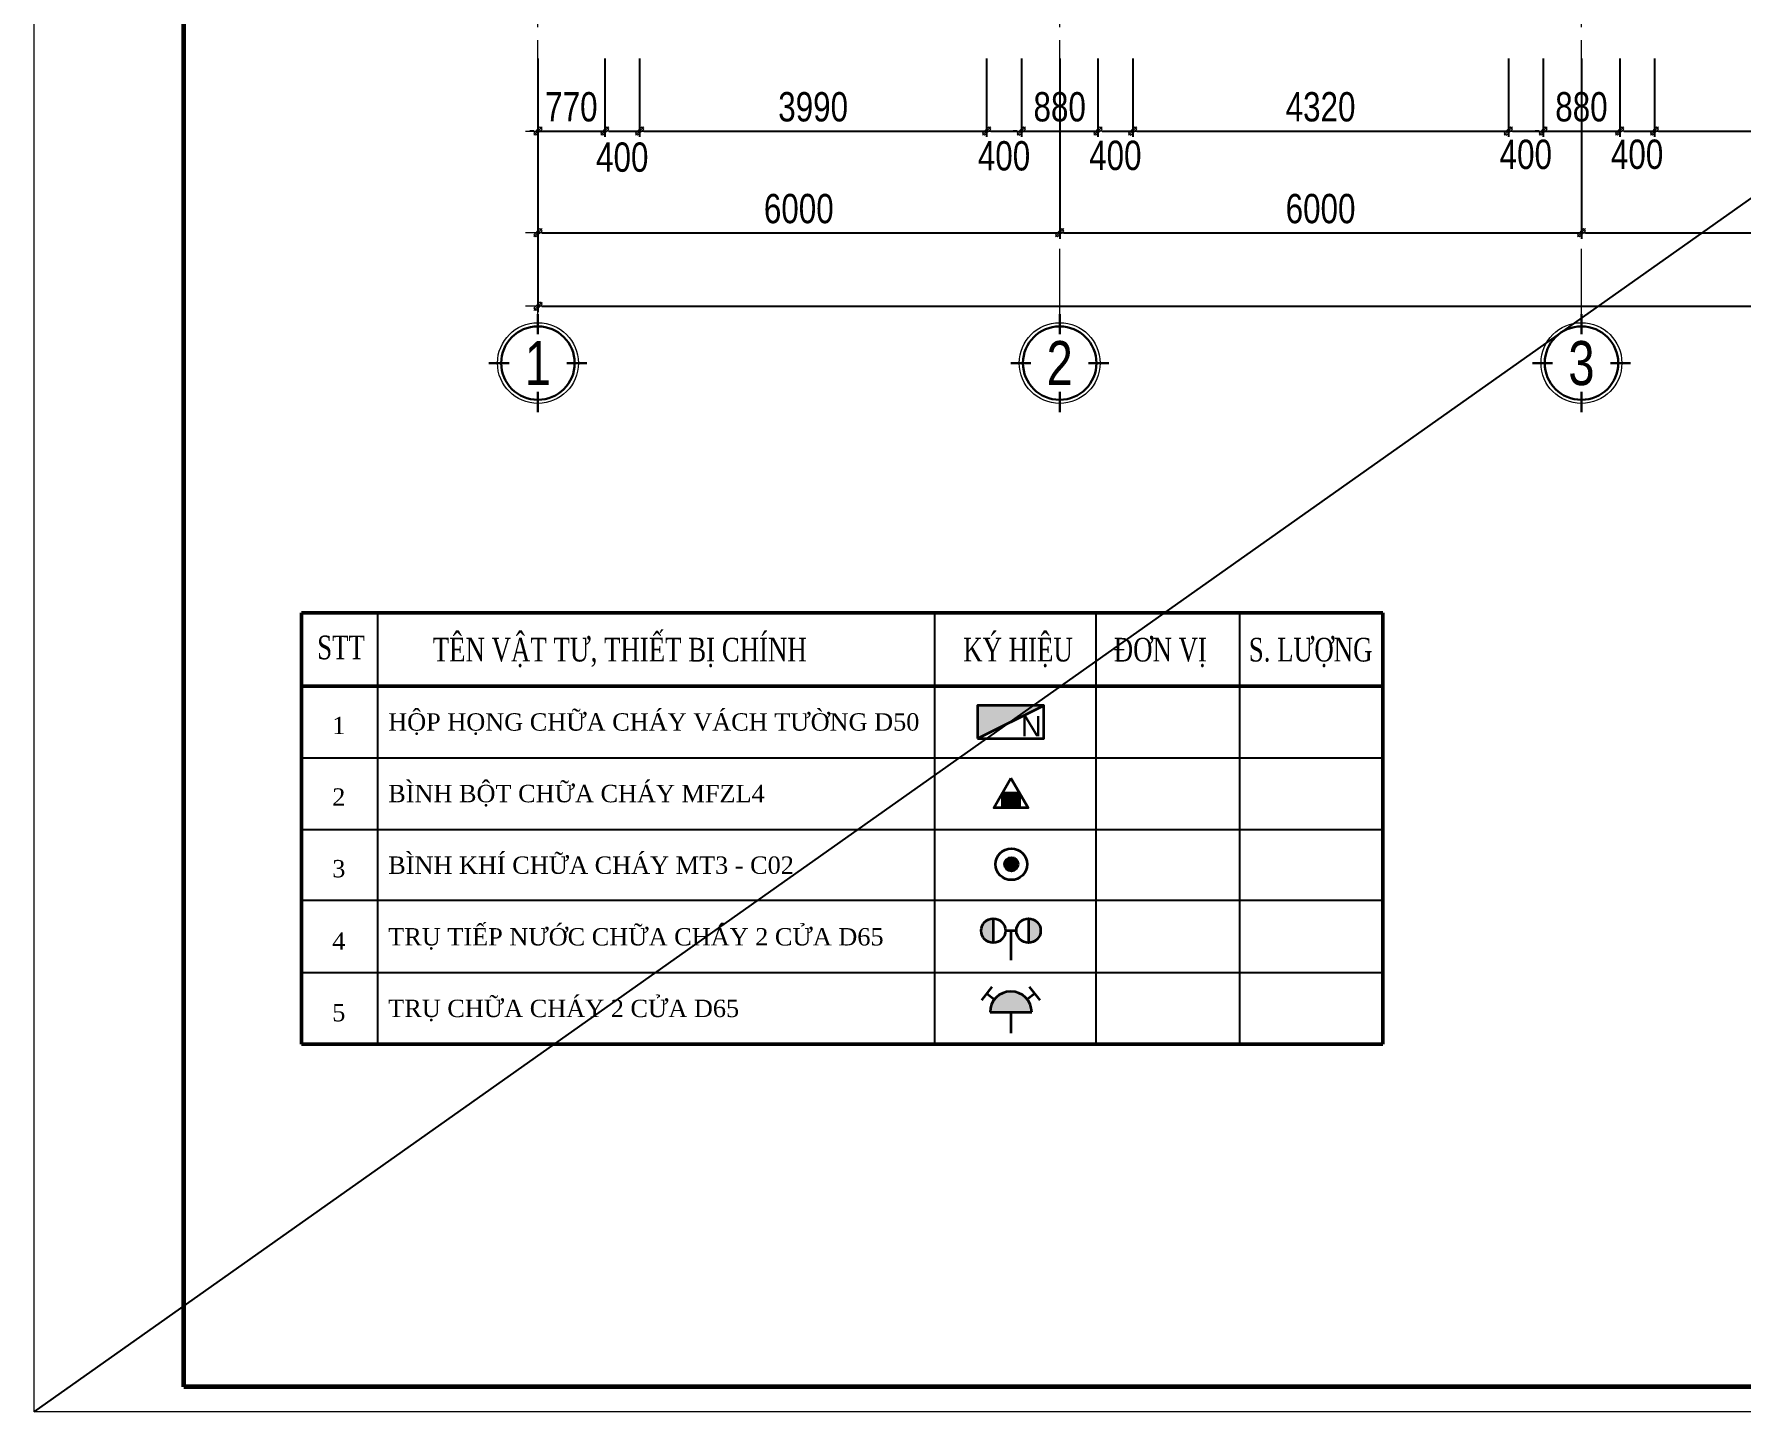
# Model space of a CAD drawing. Header units: millimetres. Extents: x 1109421 to 1726579, y -247837 to 144927.
# Drawn here: x 1540559 to 1560185, y -148405 to -132556 of the extents above; entities that cross this region are included whole.
import ezdxf
from ezdxf.enums import TextEntityAlignment as Align

# ---------------------------------------------------------------- set-up
doc = ezdxf.new("R2010")
doc.units = ezdxf.units.MM
doc.header["$LTSCALE"] = 600
doc.header["$MEASUREMENT"] = 0
doc.set_wipeout_variables(frame=1)
doc.linetypes.add('CENTER', pattern=[2, 1.25, -0.25, 0.25, -0.25])
doc.layers.get('0').update_dxf_attribs({"lineweight": 0})
doc.layers.get('Defpoints').update_dxf_attribs({"lineweight": 0})
doc.layers.add('3', color=3, linetype='Continuous')
doc.layers.add('MANHHON', color=8, linetype='Continuous')
for name, color, linetype, lineweight in [('dam', 6, 'Continuous', 50), ('dim', 144, 'Continuous', 13), ('Khungten_LCDI', 7, 'Continuous', 25), ('LC ISO', 153, 'Continuous', 13), ('LC Text1', 3, 'Continuous', 20), ('PCCC - CHUACHAY - THIETBI', 1, 'Continuous', 35), ('PCCC-CHUACHAY-THIETBI', 1, 'Continuous', 35), ('text', 1, 'Continuous', 20), ('truc', 76, 'CENTER', 9)]:
    doc.layers.add(name, color=color, linetype=linetype, lineweight=lineweight)
doc.layers.add('KCS_Plotter', color=11, linetype='Continuous', plot=False)
doc.styles.add('chu theo TCVN', font='arial.ttf')
doc.styles.add('EG 1', font='VHAVANB.TTF')
doc.styles.add('HOATBIF', font='hoatbif.shx', dxfattribs={"width": 0.8})
doc.styles.add('Khungten', font='VHAVAN.TTF', dxfattribs={"width": 0.9, "height": 5000})
doc.styles.add('Tahoma', font='tahoma.ttf')
doc.styles.add('Title', font='VHBLACK.TTF')
doc.styles.add('tm', font='vntimeh.shx', dxfattribs={"bigfont": 'spec_bar.shx'})
doc.styles.add('VnTimeH', font='VHTIME.TTF')
doc.dimstyles.new('1-135', dxfattribs={"dimscale": 135, "dimtxt": 2.5, "dimasz": 0.35, "dimexe": 0.5, "dimexo": 0, "dimgap": 0.8, "dimtad": 1, "dimdec": 0, "dimzin": 0, "dimdsep": 46, "dimtxsty": 'HOATBIF', "dimblk1": 'DOT', "dimblk2": 'DOT', "dimsah": 1, "dimcen": -1, "dimdle": 1, "dimclrd": 256, "dimclre": 256, "dimclrt": 4, "dimadec": 3, "dimazin": 2, "dimtfac": 0.333333, "dimtdec": 0, "dimtix": 1, "dimtmove": 2, "dimatfit": 3, "dimldrblk": 'DOT', "dimfxl": 1, "dimtvp": 0.833333, "dimtolj": 1, "dimtzin": 0, "dimarcsym": 0})

# ---------------------------------------------------------------- blocks, each defined once
blk = doc.blocks.new('HOP CUU HOA')
at = {"layer": 'PCCC-CHUACHAY-THIETBI'}
blk.add_hatch(color=256, dxfattribs=at).paths.add_polyline_path([(8, 4), (0, 4), (0, 0)])
blk.add_line((0, 0), (8, 4), dxfattribs=at)
blk.add_lwpolyline([(0, 0), (8, 0), (8, 4), (0, 4)], close=True, dxfattribs=at)
blk = doc.blocks.new('A$C89cbd75a')
blk.add_wipeout([(0, 764), (0, 0), (1527, 0), (1527, 764)])
at = {"layer": 'PCCC - CHUACHAY - THIETBI', "style": 'chu theo TCVN'}
blk.add_text('N', height=469, rotation=180, dxfattribs=at).set_placement((524, 715))
at = {"layer": 'PCCC - CHUACHAY - THIETBI', "xscale": 190.9090906381607, "yscale": 190.9090909175575, "zscale": 190.9090909090909, "rotation": 180}
blk.add_blockref('HOP CUU HOA', (1527, 764), dxfattribs=at)
blk = doc.blocks.new('BINH BOT')
at = {"layer": 'PCCC-CHUACHAY-THIETBI'}
blk.add_hatch(color=256, dxfattribs=at).paths.add_polyline_path([(-1.22, 2.12), (-1.22, 0), (1.22, 0), (1.22, 2.12)])
for p, q in [((1.22, 2.12), (-1.22, 2.12)), ((-1.22, 2.12), (-1.22, 0)), ((1.22, 2.12), (1.22, 0))]:
    blk.add_line(p, q, dxfattribs=at)
blk.add_lwpolyline([(0, 4.24), (-2.45, 0), (2.45, 0)], close=True, dxfattribs=at)
blk = doc.blocks.new('Binh cau tu no 6kg')
at = {"layer": 'PCCC-CHUACHAY-THIETBI'}
h = blk.add_hatch(color=256, dxfattribs=at)
h.dxf.hatch_style = 1
edge = h.paths.add_edge_path()
edge.add_arc((52758, -194372), 165, 0, 360)
for radius in [384, 165]:
    blk.add_circle((52758, -194372), radius, dxfattribs=at)
blk = doc.blocks.new('Tru chua chay')
at = {"layer": 'PCCC - CHUACHAY - THIETBI'}
for points in [[(50829, -204786, 0.414214), (50412, -205203, 0.414214), (50829, -205620)], [(52042, -204786, -0.414214), (52459, -205203, -0.414214), (52042, -205620)]]:
    blk.add_hatch(color=256, dxfattribs=at).paths.add_polyline_path(points)
for p, q in [((50829, -204786), (50829, -205620)), ((52042, -204786), (52042, -205620)), ((51246, -205203), (51625, -205203)), ((51435, -205203), (51435, -206224))]:
    blk.add_line(p, q, dxfattribs=at)
for centre in [(50829, -205203), (52042, -205203)]:
    blk.add_circle(centre, 417, dxfattribs=at)
blk = doc.blocks.new('TRU TIEP NUOC')
at = {"layer": '3'}
h = blk.add_hatch(color=1, dxfattribs=at)
h.dxf.hatch_style = 1
h.paths.add_polyline_path([(0, 2.04), (0, -2.04, 1)])
at = {"layer": 'PCCC-CHUACHAY-THIETBI'}
for p, q in [((0, 2.04), (0, -2.04)), ((1.18, 2.85), (2.49, 1.83)), ((1.84, 2.34), (1.26, 1.6)), ((0, 0), (-2.04, 0)), ((1.84, -2.34), (1.26, -1.6)), ((1.18, -2.85), (2.49, -1.83))]:
    blk.add_line(p, q, dxfattribs=at)
blk.add_arc((0, 0), 2.04, 270, 90, dxfattribs=at)
blk = doc.blocks.new('A$Cb3b0a436')
at = {"layer": 'Defpoints', "color": 0, "lineweight": 0}
blk.add_lwpolyline([(6.98, 0), (6.98, 297), (426.98, 297), (426.98, 0)], close=True, dxfattribs=at)
at = {"layer": 'Khungten_LCDI', "color": 5, "lineweight": 60}
blk.add_lwpolyline([(18.98, 2), (18.98, 295), (424.98, 295), (424.98, 2)], close=True, dxfattribs=at)
at = {"color": 7, "style": 'Khungten', "width": 0.8}
for tag, p in [('REVISION', (413.97, 41.04)), ('NGAYHT', (414.44, 32.41))]:
    blk.add_attdef(tag, text='', height=2, dxfattribs=at).set_placement(p, align=Align.CENTER)
at = {"layer": 'LC Text1', "style": 'Title', "width": 1.485915}
for tag, p, p2 in [('TENBANVE1', (388.11, 59.64), (422.38, 59.64)), ('TENBANVE2', (388.11, 52.88), (422.38, 52.88))]:
    blk.add_attdef(tag, text='', height=2.5, dxfattribs=at).set_placement(p, p2, align=Align.FIT)
at = {"layer": 'LC Text1', "style": 'Title', "width": 0.7}
blk.add_attdef('SOBANVE', text='', height=2.5, dxfattribs=at).set_placement((414.6, 9.54), align=Align.CENTER)
blk = doc.blocks.new('KyHieu TrucDinhVi')
at = {"color": 7, "lineweight": 30}
for p, q in [((0, 2.36), (0, 4)), ((-2.36, 0), (-4, 0)), ((2.36, 0), (4, 0)), ((0, -2.36), (0, -4))]:
    blk.add_line(p, q, dxfattribs=at)
blk.add_circle((0, 0), 3.3)
blk.add_circle((0, 0), 3, dxfattribs=at)
at = {"ltscale": 20, "style": 'Tahoma'}
blk.add_attdef('AA', text='', height=3, dxfattribs=at).set_placement((0, 0), align=Align.MIDDLE_CENTER)
blk = doc.blocks.new('DOT')
at = {"layer": 'dim'}
for p, q in [((-3, 0), (3, 0)), ((-1, -1), (1, 1))]:
    blk.add_line(p, q, dxfattribs=at)
blk.add_lwpolyline([(0.5, 1), (-1, -0.5), (-0.5, -1), (1, 0.5)], close=True, dxfattribs=at)
blk = doc.blocks.new('*D1560')
at = {"layer": 'Defpoints', "color": 0, "transparency": 16777216}
for p in [(1546352, -132835), (1552352, -132835), (1552352, -134841)]:
    blk.add_point(p, dxfattribs=at)
at = {"layer": 'dim', "lineweight": -2, "transparency": 16777216}
for p, q in [((1546352, -132835), (1546352, -134909)), ((1552352, -132835), (1552352, -134909)), ((1546399, -134841), (1552305, -134841))]:
    blk.add_line(p, q, dxfattribs=at)
at = {"layer": 'dim', "lineweight": -2, "transparency": 16777216, "xscale": 47.25, "yscale": 47.25, "zscale": 47.25, "rotation": 180}
blk.add_blockref('DOT', (1546352, -134841), dxfattribs=at)
at = {"layer": 'dim', "lineweight": -2, "transparency": 16777216, "xscale": 47.25, "yscale": 47.25, "zscale": 47.25}
blk.add_blockref('DOT', (1552352, -134841), dxfattribs=at)
at = {"layer": 'dim', "color": 4, "transparency": 16777216, "insert": (1549352, -134565), "char_height": 337.5, "attachment_point": 5, "style": 'HOATBIF'}
blk.add_mtext('\\A1;6000', dxfattribs=at)
blk = doc.blocks.new('_Dot')
at = {"color": 0, "linetype": 'ByBlock', "lineweight": -2}
blk.add_line((-0.5, 0), (-1, 0), dxfattribs=at)
at = {"color": 0, "linetype": 'ByBlock', "const_width": 0.5}
blk.add_lwpolyline([(-0.25, 0, 1), (0.25, 0, 1)], format="xyb", close=True, dxfattribs=at)
blk = doc.blocks.new('*D1561')
at = {"layer": 'Defpoints', "color": 0, "transparency": 16777216}
for p in [(1552352, -132835), (1558352, -132835), (1558352, -134841)]:
    blk.add_point(p, dxfattribs=at)
at = {"layer": 'dim', "lineweight": -2, "transparency": 16777216}
for p, q in [((1552352, -132835), (1552352, -134909)), ((1558352, -132835), (1558352, -134909)), ((1552399, -134841), (1558305, -134841))]:
    blk.add_line(p, q, dxfattribs=at)
at = {"layer": 'dim', "lineweight": -2, "transparency": 16777216, "xscale": 47.25, "yscale": 47.25, "zscale": 47.25, "rotation": 180}
blk.add_blockref('DOT', (1552352, -134841), dxfattribs=at)
at = {"layer": 'dim', "lineweight": -2, "transparency": 16777216, "xscale": 47.25, "yscale": 47.25, "zscale": 47.25}
blk.add_blockref('DOT', (1558352, -134841), dxfattribs=at)
at = {"layer": 'dim', "color": 4, "transparency": 16777216, "insert": (1555352, -134565), "char_height": 337.5, "attachment_point": 5, "style": 'HOATBIF'}
blk.add_mtext('\\A1;6000', dxfattribs=at)
blk = doc.blocks.new('*D1562')
at = {"layer": 'Defpoints', "color": 0, "transparency": 16777216}
for p in [(1558352, -132835), (1563072, -132835), (1563072, -134841)]:
    blk.add_point(p, dxfattribs=at)
at = {"layer": 'dim', "lineweight": -2, "transparency": 16777216}
for p, q in [((1558352, -132835), (1558352, -134909)), ((1563072, -132835), (1563072, -134909)), ((1558399, -134841), (1563025, -134841))]:
    blk.add_line(p, q, dxfattribs=at)
at = {"layer": 'dim', "lineweight": -2, "transparency": 16777216, "xscale": 47.25, "yscale": 47.25, "zscale": 47.25, "rotation": 180}
blk.add_blockref('DOT', (1558352, -134841), dxfattribs=at)
at = {"layer": 'dim', "lineweight": -2, "transparency": 16777216, "xscale": 47.25, "yscale": 47.25, "zscale": 47.25}
blk.add_blockref('DOT', (1563072, -134841), dxfattribs=at)
at = {"layer": 'dim', "color": 4, "transparency": 16777216, "insert": (1560712, -134565), "char_height": 337.5, "attachment_point": 5, "style": 'HOATBIF'}
blk.add_mtext('\\A1;4720', dxfattribs=at)
blk = doc.blocks.new('*D1570')
at = {"layer": 'Defpoints', "color": 0, "transparency": 16777216}
for p in [(1546352, -132835), (1547122, -132835), (1547122, -133671)]:
    blk.add_point(p, dxfattribs=at)
at = {"layer": 'dim', "lineweight": -2, "transparency": 16777216}
for p, q in [((1546352, -132835), (1546352, -133738)), ((1547122, -132835), (1547122, -133738)), ((1546305, -133671), (1546258, -133671)), ((1546352, -133671), (1547122, -133671)), ((1547169, -133671), (1547217, -133671))]:
    blk.add_line(p, q, dxfattribs=at)
at = {"layer": 'dim', "lineweight": -2, "transparency": 16777216, "xscale": 47.25, "yscale": 47.25, "zscale": 47.25}
blk.add_blockref('DOT', (1546352, -133671), dxfattribs=at)
at = {"layer": 'dim', "lineweight": -2, "transparency": 16777216, "xscale": 47.25, "yscale": 47.25, "zscale": 47.25, "rotation": 180}
blk.add_blockref('DOT', (1547122, -133671), dxfattribs=at)
at = {"layer": 'dim', "color": 4, "transparency": 16777216, "insert": (1546737, -133394), "char_height": 337.5, "attachment_point": 5, "style": 'HOATBIF'}
blk.add_mtext('\\A1;770', dxfattribs=at)
blk = doc.blocks.new('*D1571')
at = {"layer": 'Defpoints', "color": 0, "transparency": 16777216}
for p in [(1547122, -132835), (1547522, -132835), (1547522, -133671)]:
    blk.add_point(p, dxfattribs=at)
at = {"layer": 'dim', "lineweight": -2, "transparency": 16777216}
for p, q in [((1547122, -132835), (1547122, -133738)), ((1547522, -132835), (1547522, -133738)), ((1547169, -133671), (1547475, -133671))]:
    blk.add_line(p, q, dxfattribs=at)
at = {"layer": 'dim', "lineweight": -2, "transparency": 16777216, "xscale": 47.25, "yscale": 47.25, "zscale": 47.25, "rotation": 180}
blk.add_blockref('DOT', (1547122, -133671), dxfattribs=at)
at = {"layer": 'dim', "lineweight": -2, "transparency": 16777216, "xscale": 47.25, "yscale": 47.25, "zscale": 47.25}
blk.add_blockref('DOT', (1547522, -133671), dxfattribs=at)
at = {"layer": 'dim', "color": 4, "transparency": 16777216, "insert": (1547322, -133973), "char_height": 337.5, "attachment_point": 5, "style": 'HOATBIF'}
blk.add_mtext('\\A1;400', dxfattribs=at)
blk = doc.blocks.new('*D1572')
at = {"layer": 'Defpoints', "color": 0, "transparency": 16777216}
for p in [(1547522, -132835), (1551512, -132835), (1551512, -133671)]:
    blk.add_point(p, dxfattribs=at)
at = {"layer": 'dim', "lineweight": -2, "transparency": 16777216}
for p, q in [((1547522, -132835), (1547522, -133738)), ((1551512, -132835), (1551512, -133738)), ((1547569, -133671), (1551465, -133671))]:
    blk.add_line(p, q, dxfattribs=at)
at = {"layer": 'dim', "lineweight": -2, "transparency": 16777216, "xscale": 47.25, "yscale": 47.25, "zscale": 47.25, "rotation": 180}
blk.add_blockref('DOT', (1547522, -133671), dxfattribs=at)
at = {"layer": 'dim', "lineweight": -2, "transparency": 16777216, "xscale": 47.25, "yscale": 47.25, "zscale": 47.25}
blk.add_blockref('DOT', (1551512, -133671), dxfattribs=at)
at = {"layer": 'dim', "color": 4, "transparency": 16777216, "insert": (1549517, -133394), "char_height": 337.5, "attachment_point": 5, "style": 'HOATBIF'}
blk.add_mtext('\\A1;3990', dxfattribs=at)
blk = doc.blocks.new('*D1573')
at = {"layer": 'Defpoints', "color": 0, "transparency": 16777216}
for p in [(1551512, -132835), (1551912, -132835), (1551912, -133671)]:
    blk.add_point(p, dxfattribs=at)
at = {"layer": 'dim', "lineweight": -2, "transparency": 16777216}
for p, q in [((1551512, -132835), (1551512, -133738)), ((1551912, -132835), (1551912, -133738)), ((1551559, -133671), (1551865, -133671))]:
    blk.add_line(p, q, dxfattribs=at)
at = {"layer": 'dim', "lineweight": -2, "transparency": 16777216, "xscale": 47.25, "yscale": 47.25, "zscale": 47.25, "rotation": 180}
blk.add_blockref('DOT', (1551512, -133671), dxfattribs=at)
at = {"layer": 'dim', "lineweight": -2, "transparency": 16777216, "xscale": 47.25, "yscale": 47.25, "zscale": 47.25}
blk.add_blockref('DOT', (1551912, -133671), dxfattribs=at)
at = {"layer": 'dim', "color": 4, "transparency": 16777216, "insert": (1551712, -133958), "char_height": 337.5, "attachment_point": 5, "style": 'HOATBIF'}
blk.add_mtext('\\A1;400', dxfattribs=at)
blk = doc.blocks.new('*D1574')
at = {"layer": 'Defpoints', "color": 0, "transparency": 16777216}
for p in [(1551912, -132835), (1552792, -132835), (1552792, -133671)]:
    blk.add_point(p, dxfattribs=at)
at = {"layer": 'dim', "lineweight": -2, "transparency": 16777216}
for p, q in [((1551912, -132835), (1551912, -133738)), ((1552792, -132835), (1552792, -133738)), ((1551865, -133671), (1551818, -133671)), ((1551912, -133671), (1552792, -133671)), ((1552839, -133671), (1552887, -133671))]:
    blk.add_line(p, q, dxfattribs=at)
at = {"layer": 'dim', "lineweight": -2, "transparency": 16777216, "xscale": 47.25, "yscale": 47.25, "zscale": 47.25}
blk.add_blockref('DOT', (1551912, -133671), dxfattribs=at)
at = {"layer": 'dim', "lineweight": -2, "transparency": 16777216, "xscale": 47.25, "yscale": 47.25, "zscale": 47.25, "rotation": 180}
blk.add_blockref('DOT', (1552792, -133671), dxfattribs=at)
at = {"layer": 'dim', "color": 4, "transparency": 16777216, "insert": (1552352, -133394), "char_height": 337.5, "attachment_point": 5, "style": 'HOATBIF'}
blk.add_mtext('\\A1;880', dxfattribs=at)
blk = doc.blocks.new('*D1575')
at = {"layer": 'Defpoints', "color": 0, "transparency": 16777216}
for p in [(1552792, -132835), (1553192, -132835), (1553192, -133671)]:
    blk.add_point(p, dxfattribs=at)
at = {"layer": 'dim', "lineweight": -2, "transparency": 16777216}
for p, q in [((1552792, -132835), (1552792, -133738)), ((1553192, -132835), (1553192, -133738)), ((1552839, -133671), (1553145, -133671))]:
    blk.add_line(p, q, dxfattribs=at)
at = {"layer": 'dim', "lineweight": -2, "transparency": 16777216, "xscale": 47.25, "yscale": 47.25, "zscale": 47.25, "rotation": 180}
blk.add_blockref('DOT', (1552792, -133671), dxfattribs=at)
at = {"layer": 'dim', "lineweight": -2, "transparency": 16777216, "xscale": 47.25, "yscale": 47.25, "zscale": 47.25}
blk.add_blockref('DOT', (1553192, -133671), dxfattribs=at)
at = {"layer": 'dim', "color": 4, "transparency": 16777216, "insert": (1552992, -133953), "char_height": 337.5, "attachment_point": 5, "style": 'HOATBIF'}
blk.add_mtext('\\A1;400', dxfattribs=at)
blk = doc.blocks.new('*D1576')
at = {"layer": 'Defpoints', "color": 0, "transparency": 16777216}
for p in [(1553192, -132835), (1557512, -132835), (1557512, -133671)]:
    blk.add_point(p, dxfattribs=at)
at = {"layer": 'dim', "lineweight": -2, "transparency": 16777216}
for p, q in [((1553192, -132835), (1553192, -133738)), ((1557512, -132835), (1557512, -133738)), ((1553239, -133671), (1557465, -133671))]:
    blk.add_line(p, q, dxfattribs=at)
at = {"layer": 'dim', "lineweight": -2, "transparency": 16777216, "xscale": 47.25, "yscale": 47.25, "zscale": 47.25, "rotation": 180}
blk.add_blockref('DOT', (1553192, -133671), dxfattribs=at)
at = {"layer": 'dim', "lineweight": -2, "transparency": 16777216, "xscale": 47.25, "yscale": 47.25, "zscale": 47.25}
blk.add_blockref('DOT', (1557512, -133671), dxfattribs=at)
at = {"layer": 'dim', "color": 4, "transparency": 16777216, "insert": (1555352, -133394), "char_height": 337.5, "attachment_point": 5, "style": 'HOATBIF'}
blk.add_mtext('\\A1;4320', dxfattribs=at)
blk = doc.blocks.new('*D1577')
at = {"layer": 'Defpoints', "color": 0, "transparency": 16777216}
for p in [(1557512, -132835), (1557912, -132835), (1557912, -133671)]:
    blk.add_point(p, dxfattribs=at)
at = {"layer": 'dim', "lineweight": -2, "transparency": 16777216}
for p, q in [((1557512, -132835), (1557512, -133738)), ((1557912, -132835), (1557912, -133738)), ((1557559, -133671), (1557865, -133671))]:
    blk.add_line(p, q, dxfattribs=at)
at = {"layer": 'dim', "lineweight": -2, "transparency": 16777216, "xscale": 47.25, "yscale": 47.25, "zscale": 47.25, "rotation": 180}
blk.add_blockref('DOT', (1557512, -133671), dxfattribs=at)
at = {"layer": 'dim', "lineweight": -2, "transparency": 16777216, "xscale": 47.25, "yscale": 47.25, "zscale": 47.25}
blk.add_blockref('DOT', (1557912, -133671), dxfattribs=at)
at = {"layer": 'dim', "color": 4, "transparency": 16777216, "insert": (1557712, -133941), "char_height": 337.5, "attachment_point": 5, "style": 'HOATBIF'}
blk.add_mtext('\\A1;400', dxfattribs=at)
blk = doc.blocks.new('*D1578')
at = {"layer": 'Defpoints', "color": 0, "transparency": 16777216}
for p in [(1557912, -132835), (1558792, -132835), (1558792, -133671)]:
    blk.add_point(p, dxfattribs=at)
at = {"layer": 'dim', "lineweight": -2, "transparency": 16777216}
for p, q in [((1557912, -132835), (1557912, -133738)), ((1558792, -132835), (1558792, -133738)), ((1557865, -133671), (1557818, -133671)), ((1557912, -133671), (1558792, -133671)), ((1558839, -133671), (1558887, -133671))]:
    blk.add_line(p, q, dxfattribs=at)
at = {"layer": 'dim', "lineweight": -2, "transparency": 16777216, "xscale": 47.25, "yscale": 47.25, "zscale": 47.25}
blk.add_blockref('DOT', (1557912, -133671), dxfattribs=at)
at = {"layer": 'dim', "lineweight": -2, "transparency": 16777216, "xscale": 47.25, "yscale": 47.25, "zscale": 47.25, "rotation": 180}
blk.add_blockref('DOT', (1558792, -133671), dxfattribs=at)
at = {"layer": 'dim', "color": 4, "transparency": 16777216, "insert": (1558352, -133394), "char_height": 337.5, "attachment_point": 5, "style": 'HOATBIF'}
blk.add_mtext('\\A1;880', dxfattribs=at)
blk = doc.blocks.new('*D1579')
at = {"layer": 'Defpoints', "color": 0, "transparency": 16777216}
for p in [(1558792, -132835), (1559192, -132835), (1559192, -133671)]:
    blk.add_point(p, dxfattribs=at)
at = {"layer": 'dim', "lineweight": -2, "transparency": 16777216}
for p, q in [((1558792, -132835), (1558792, -133738)), ((1559192, -132835), (1559192, -133738)), ((1558839, -133671), (1559145, -133671))]:
    blk.add_line(p, q, dxfattribs=at)
at = {"layer": 'dim', "lineweight": -2, "transparency": 16777216, "xscale": 47.25, "yscale": 47.25, "zscale": 47.25, "rotation": 180}
blk.add_blockref('DOT', (1558792, -133671), dxfattribs=at)
at = {"layer": 'dim', "lineweight": -2, "transparency": 16777216, "xscale": 47.25, "yscale": 47.25, "zscale": 47.25}
blk.add_blockref('DOT', (1559192, -133671), dxfattribs=at)
at = {"layer": 'dim', "color": 4, "transparency": 16777216, "insert": (1558992, -133940), "char_height": 337.5, "attachment_point": 5, "style": 'HOATBIF'}
blk.add_mtext('\\A1;400', dxfattribs=at)
blk = doc.blocks.new('*D1580')
at = {"layer": 'Defpoints', "color": 0, "transparency": 16777216}
for p in [(1559192, -132835), (1562232, -132835), (1562232, -133671)]:
    blk.add_point(p, dxfattribs=at)
at = {"layer": 'dim', "lineweight": -2, "transparency": 16777216}
for p, q in [((1559192, -132835), (1559192, -133738)), ((1562232, -132835), (1562232, -133738)), ((1559239, -133671), (1562185, -133671))]:
    blk.add_line(p, q, dxfattribs=at)
at = {"layer": 'dim', "lineweight": -2, "transparency": 16777216, "xscale": 47.25, "yscale": 47.25, "zscale": 47.25, "rotation": 180}
blk.add_blockref('DOT', (1559192, -133671), dxfattribs=at)
at = {"layer": 'dim', "lineweight": -2, "transparency": 16777216, "xscale": 47.25, "yscale": 47.25, "zscale": 47.25}
blk.add_blockref('DOT', (1562232, -133671), dxfattribs=at)
at = {"layer": 'dim', "color": 4, "transparency": 16777216, "insert": (1560712, -133394), "char_height": 337.5, "attachment_point": 5, "style": 'HOATBIF'}
blk.add_mtext('\\A1;3040', dxfattribs=at)
blk = doc.blocks.new('*D1597')
at = {"layer": 'Defpoints', "color": 0, "transparency": 16777216}
for p in [(1546352, -132835), (1588152, -132835), (1588152, -135686)]:
    blk.add_point(p, dxfattribs=at)
at = {"layer": 'dim', "lineweight": -2, "transparency": 16777216}
for p, q in [((1546352, -132835), (1546352, -135753)), ((1588152, -132835), (1588152, -135753)), ((1546399, -135686), (1588105, -135686))]:
    blk.add_line(p, q, dxfattribs=at)
at = {"layer": 'dim', "lineweight": -2, "transparency": 16777216, "xscale": 47.25, "yscale": 47.25, "zscale": 47.25, "rotation": 180}
blk.add_blockref('DOT', (1546352, -135686), dxfattribs=at)
at = {"layer": 'dim', "lineweight": -2, "transparency": 16777216, "xscale": 47.25, "yscale": 47.25, "zscale": 47.25}
blk.add_blockref('DOT', (1588152, -135686), dxfattribs=at)
at = {"layer": 'dim', "color": 4, "transparency": 16777216, "insert": (1568327, -135409), "char_height": 337.5, "attachment_point": 5, "style": 'HOATBIF'}
blk.add_mtext('\\A1;41800', dxfattribs=at)

msp = doc.modelspace()

# ---------------------------------------------------------------- linework, layer by layer
at = {"layer": 'dam', "color": 7}
for p, q in [((1543633.4, -139214.5), (1556068, -139214.5)), ((1543633.4, -139214.5), (1543633.4, -144175.1)), ((1556068, -139214.5), (1556068, -142527.8)), ((1556068, -139214.5), (1556068, -144175.1)), ((1543633.4, -140056.8), (1556068, -140056.8)), ((1543633.4, -144175.1), (1556068, -144175.1))]:
    msp.add_line(p, q, dxfattribs=at)
at = {"layer": 'MANHHON'}
for p, q in [((1544508.7, -139214.5), (1544508.7, -144175.1)), ((1550912.4, -139214.5), (1550912.4, -144175.1)), ((1552768.4, -139214.5), (1552768.4, -144175.1)), ((1554418.2, -139214.5), (1554418.2, -144175.1)), ((1543633.4, -140880.5), (1556068, -140880.5)), ((1543633.4, -141704.1), (1556068, -141704.1)), ((1543633.4, -142518.5), (1556068, -142518.5)), ((1543633.4, -143351.5), (1556068, -143351.5))]:
    msp.add_line(p, q, dxfattribs=at)
at = {"layer": 'truc'}
for p, q in [((1546352.1, -135776.6), (1546352.1, -115590.8)), ((1552352.1, -135776.6), (1552352.1, -115590.8)), ((1558352.1, -135776.6), (1558352.1, -115590.8))]:
    msp.add_line(p, q, dxfattribs=at)

# ---------------------------------------------------------------- block references
at = {"xscale": 0.5, "yscale": 0.5, "zscale": 0.5, "rotation": 180}
msp.add_blockref('A$C89cbd75a', (1552170.1, -140277.3), dxfattribs=at)
at = {"xscale": 0.4719936717807457, "yscale": 0.4719936717807457, "zscale": 0.4719936717807457}
msp.add_blockref('Binh cau tu no 6kg', (1526895.4, -50362.6), dxfattribs=at)
at = {"layer": 'LC ISO'}
ref = msp.add_blockref('KyHieu TrucDinhVi', (1546352.1, -136340), dxfattribs=dict(at, xscale=140.8352653944289, yscale=140.8352653944289, zscale=140.8352653944289))
ref.add_attrib('AA', '1', dxfattribs={"layer": '0', "ltscale": 20, "height": 507, "style": 'EG 1', "width": 0.8}).set_placement((1546352.1, -136340), align=Align.MIDDLE_CENTER)
ref = msp.add_blockref('KyHieu TrucDinhVi', (1552352.1, -136340), dxfattribs=dict(at, xscale=140.8352653944289, yscale=140.8352653944289, zscale=140.8352653944289))
ref.add_attrib('AA', '2', dxfattribs={"layer": '0', "ltscale": 20, "height": 507, "style": 'EG 1', "width": 0.8}).set_placement((1552352.1, -136340), align=Align.MIDDLE_CENTER)
ref = msp.add_blockref('KyHieu TrucDinhVi', (1558352.1, -136340), dxfattribs=dict(at, xscale=140.8352653944289, yscale=140.8352653944289, zscale=140.8352653944289))
ref.add_attrib('AA', '3', dxfattribs={"layer": '0', "ltscale": 20, "height": 507, "style": 'EG 1', "width": 0.8}).set_placement((1558352.1, -136340), align=Align.MIDDLE_CENTER)
at = {"layer": 'PCCC - CHUACHAY - THIETBI', "xscale": 0.3343712985602568, "yscale": 0.3343712985602568, "zscale": 0.3343712985602568}
msp.add_blockref('Tru chua chay', (1534592.2, -74254.6), dxfattribs=at)
at = {"layer": 'PCCC-CHUACHAY-THIETBI', "xscale": -81.00000003352761, "yscale": 81.00000003352761, "zscale": 81.00000000000003}
msp.add_blockref('BINH BOT', (1551791.4, -141456.8), dxfattribs=at)
at = {"layer": 'PCCC-CHUACHAY-THIETBI', "xscale": 117.5652269098321, "yscale": 117.5652269098321, "zscale": 117.5652269098321, "rotation": 90}
msp.add_blockref('TRU TIEP NUOC', (1551790.7, -143807.7), dxfattribs=at)

# ---------------------------------------------------------------- texts
at = {"layer": 'text', "style": 'VnTimeH', "width": 0.75}
for s, height, p in [('stt', 272.35, (1543814, -139747.1)), ('tªn vËt t\xad, thiÕt bÞ chÝnh', 272.352, (1545142.7, -139772.8)), ('ký hiÖu', 272.35, (1551242.8, -139772.8)), ('®¬n vÞ', 272.35, (1552973.6, -139772.8)), ('s. l\xadîng', 272.35, (1554526.9, -139772.8))]:
    msp.add_text(s, height=height, dxfattribs=at).set_placement(p)
at = {"layer": 'text', "color": 2, "ltscale": 100, "style": 'tm'}
for s, height, p in [('hép häng ch÷a ch¸y v¸ch t\xadêng d50', 200.015, (1544630.5, -140568.4)), ('1', 200, (1543986.8, -140608.3)), ('2', 200, (1543986.8, -141431.9)), ('b×nh bét ch÷a ch¸y mfzl4', 200.015, (1544630.5, -141392.1)), ('3', 200, (1543986.8, -142255.6)), ('b×nh khÝ ch÷a ch¸y mt3 - c02', 200.015, (1544630.5, -142215.7)), ('trô tiÕp n\xadíc ch÷a ch¸y 2 cöa d65', 200.015, (1544630.5, -143039.4)), ('4', 200, (1543986.8, -143088.6)), ('trô ch÷a ch¸y 2 cöa d65', 200.015, (1544630.5, -143863.1)), ('5', 200, (1543986.8, -143912.2))]:
    msp.add_text(s, height=height, dxfattribs=at).set_placement(p)

# ---------------------------------------------------------------- dimensions: what is measured, and where the dimension line sits
at = {"layer": 'dim'}
for base, p1, p2, picture, middle in [((1552352.1, -134841.3), (1546352.1, -132834.6), (1552352.1, -132834.6), '*D1560', (1549352.1, -134564.6)), ((1547122.1, -133670.8), (1546352.1, -132834.6), (1547122.1, -132834.6), '*D1570', (1546737.1, -133394)), ((1551512.1, -133670.8), (1547522.1, -132834.6), (1551512.1, -132834.6), '*D1572', (1549517.1, -133394)), ((1552792.1, -133670.8), (1551912.1, -132834.6), (1552792.1, -132834.6), '*D1574', (1552352.1, -133394)), ((1558352.1, -134841.3), (1552352.1, -132834.6), (1558352.1, -132834.6), '*D1561', (1555352.1, -134564.6)), ((1557512.1, -133670.8), (1553192.1, -132834.6), (1557512.1, -132834.6), '*D1576', (1555352.1, -133394)), ((1558792.1, -133670.8), (1557912.1, -132834.6), (1558792.1, -132834.6), '*D1578', (1558352.1, -133394)), ((1563072.1, -134841.3), (1558352.1, -132834.6), (1563072.1, -132834.6), '*D1562', (1560712.1, -134564.6)), ((1562232.1, -133670.8), (1559192.1, -132834.6), (1562232.1, -132834.6), '*D1580', (1560712.1, -133394))]:
    dim = msp.add_linear_dim(base=base, p1=p1, p2=p2, dimstyle='1-135', dxfattribs=at)
    dim.commit()
    dim.dimension.update_dxf_attribs({"geometry": picture, "text_midpoint": middle})
for base, p1, p2, picture, middle in [((1588152.1, -135685.8), (1546352.1, -132834.6), (1588152.1, -132834.6), '*D1597', (1568326.9, -135409.1)), ((1547522.1, -133670.8), (1547122.1, -132834.6), (1547522.1, -132834.6), '*D1571', (1547322.1, -133973)), ((1551912.1, -133670.8), (1551512.1, -132834.6), (1551912.1, -132834.6), '*D1573', (1551712.1, -133958.1)), ((1553192.1, -133670.8), (1552792.1, -132834.6), (1553192.1, -132834.6), '*D1575', (1552992.1, -133952.9)), ((1557912.1, -133670.8), (1557512.1, -132834.6), (1557912.1, -132834.6), '*D1577', (1557712.1, -133940.6)), ((1559192.1, -133670.8), (1558792.1, -132834.6), (1559192.1, -132834.6), '*D1579', (1558992.1, -133940))]:
    dim = msp.add_linear_dim(base=base, p1=p1, p2=p2, dimstyle='1-135', dxfattribs=at)
    dim.commit()
    dim.dimension.update_dxf_attribs({"geometry": picture, "text_midpoint": middle, "dimtype": 160})

# ---------------------------------------------------------------- next in the draw order: linework, layer by layer
at = {"layer": 'KCS_Plotter'}
msp.add_line((1540558.9, -148404.6), (1600766, -105829.6), dxfattribs=at)

# ---------------------------------------------------------------- next in the draw order: block references
at = {"xscale": 143.35021493995, "yscale": 143.35021493995, "zscale": 143.35021493995}
msp.add_blockref('A$Cb3b0a436', (1539557.8, -148404.6), dxfattribs=at)

doc.saveas('drawing.dxf')
